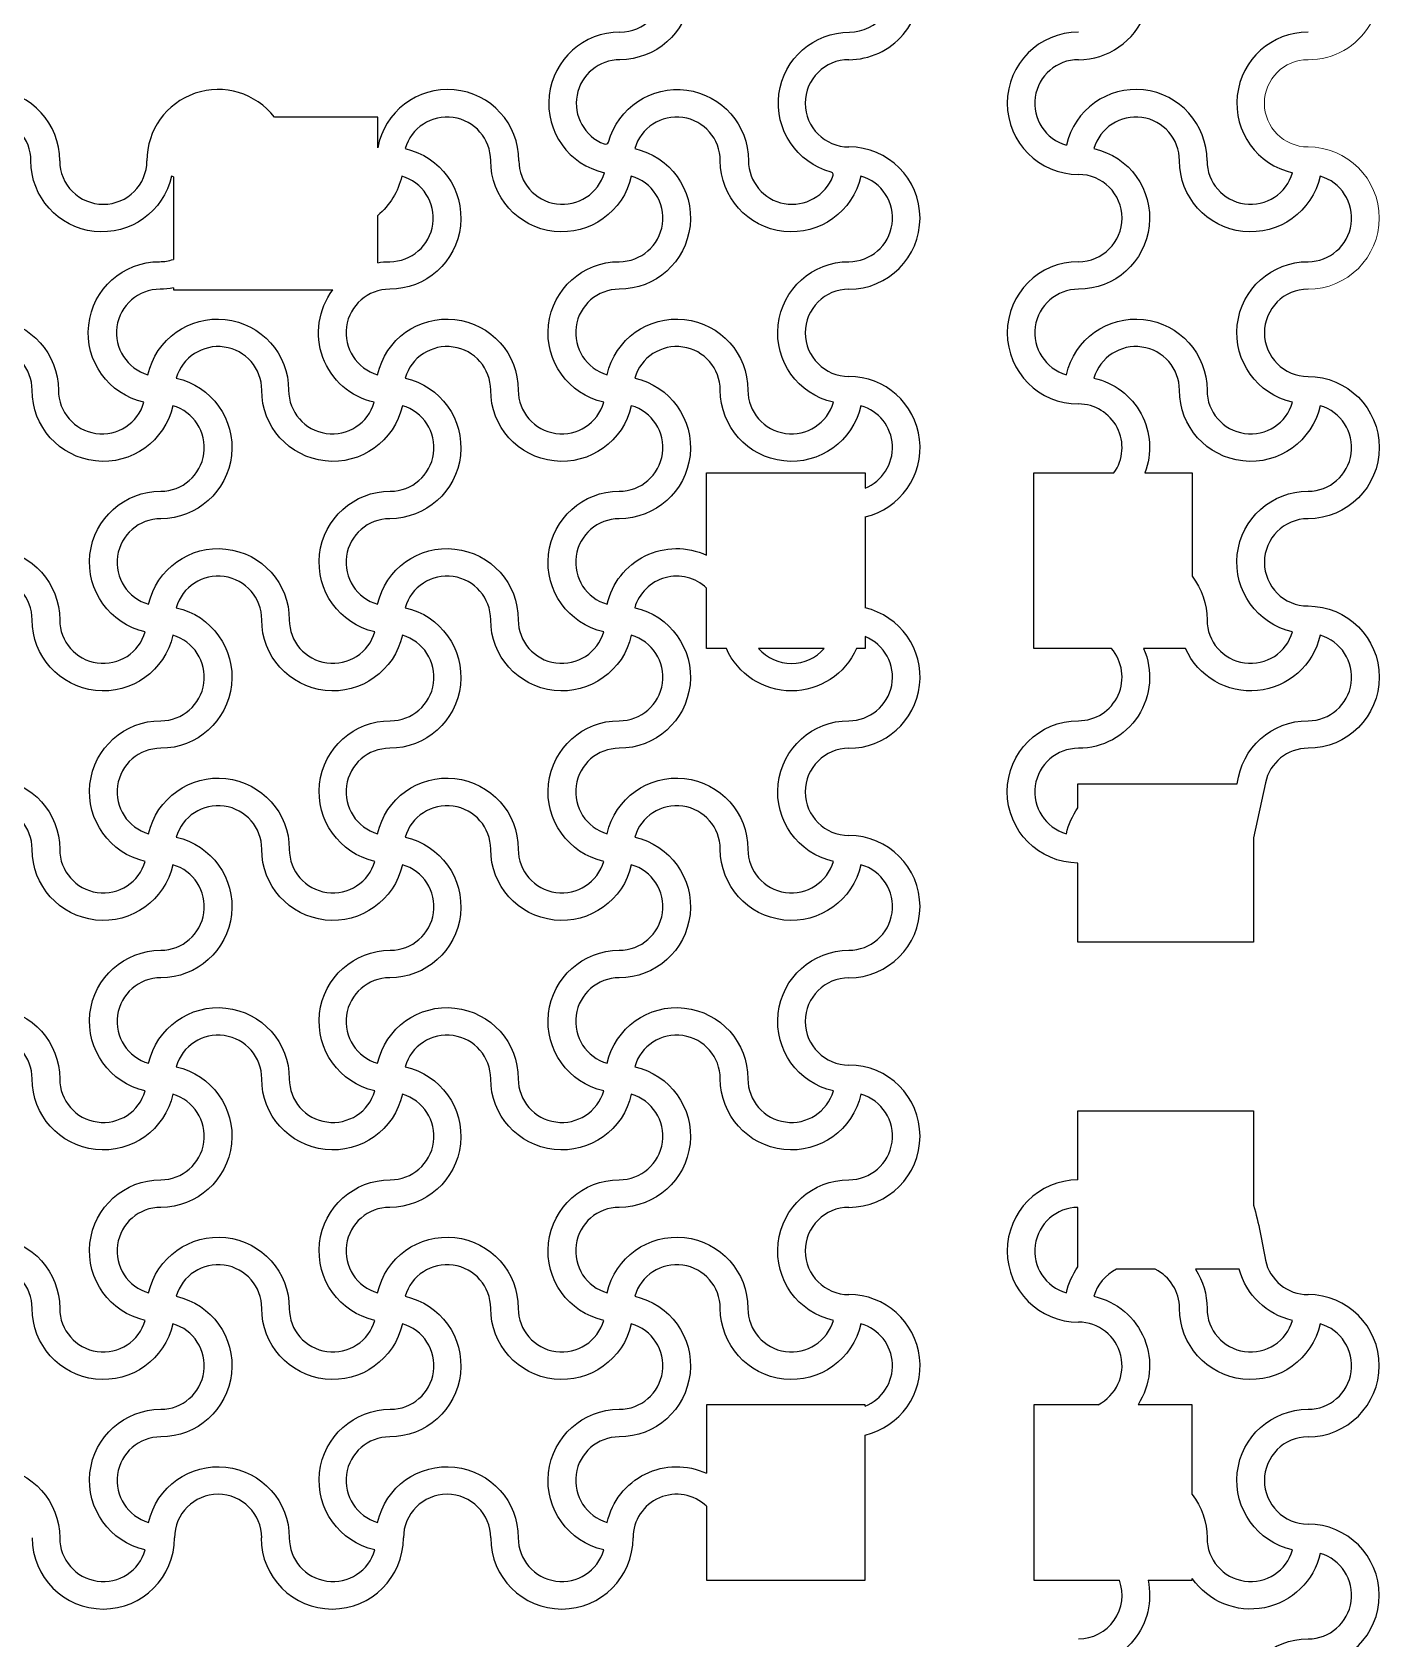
# Model space of a CAD drawing. Header units: millimetres. Extents: x 24 to 345, y 12 to 201.
# Drawn here: x 60.571 to 62.919, y 28.918 to 31.718 of the extents above; entities that cross this region are included whole.
import ezdxf

# ---------------------------------------------------------------- set-up
doc = ezdxf.new("R2010")
doc.units = ezdxf.units.MM
doc.header["$MEASUREMENT"] = 0
doc.layers.add('5th metal (rf+ground)', color=240, linetype='Continuous')

msp = doc.modelspace()

# ---------------------------------------------------------------- linework, layer by layer
at = {"layer": '5th metal (rf+ground)'}
for p, q in [((61.74635, 29.14947), (61.74635, 29.02032)), ((61.74635, 29.14947), (61.74635, 29.02032)), ((61.74635, 29.14947), (61.74635, 29.02032)), ((61.74635, 29.14947), (61.74635, 29.02032)), ((61.74635, 29.02032), (61.99375, 29.02032)), ((61.74635, 29.02032), (61.99375, 29.02032)), ((61.74635, 29.02032), (61.99375, 29.02032)), ((61.74635, 29.02032), (61.99375, 29.02032)), ((61.99375, 29.02032), (61.99375, 29.02032)), ((61.99375, 29.02032), (61.99375, 29.02032)), ((61.99375, 29.02032), (61.99375, 29.02032)), ((61.99375, 29.02032), (61.99375, 29.02032))]:
    msp.add_line(p, q, dxfattribs=at)
at = {"layer": '5th metal (rf+ground)', "lineweight": 0}
msp.add_lwpolyline([(62.79418, 31.27021, 1), (62.79418, 31.51821, -1), (62.79418, 31.67021, 1.0045171), (62.7953, 31.91821, -0.2823306), (62.74958, 31.97274), (62.74958, 32.49225, 1), (62.43908, 32.49225), (62.43908, 31.90979), (62.46596, 31.81917)], format="xyb", dxfattribs=at)
msp.add_lwpolyline([(62.79418, 31.27021, 1), (62.79418, 31.51821, -1), (62.79418, 31.67021, 1.0045171), (62.7953, 31.91821, -0.2823306), (62.74958, 31.97274), (62.74958, 32.49225, 1), (62.43908, 32.49225), (62.43908, 31.90979), (62.46596, 31.81917)], format="xyb", dxfattribs=at)
msp.add_lwpolyline([(62.79418, 31.27021, 1), (62.79418, 31.51821, -1), (62.79418, 31.67021, 1.0045171), (62.7953, 31.91821, -0.2823306), (62.74958, 31.97274), (62.74958, 32.49225, 1), (62.43908, 32.49225), (62.43908, 31.90979), (62.46596, 31.81917)], format="xyb", dxfattribs=at)
msp.add_lwpolyline([(62.79418, 31.27021, 1), (62.79418, 31.51821, -1), (62.79418, 31.67021, 1.0045171), (62.7953, 31.91821, -0.2823306), (62.74958, 31.97274), (62.74958, 32.49225, 1), (62.43908, 32.49225), (62.43908, 31.90979), (62.46596, 31.81917)], format="xyb", dxfattribs=at)
at = {"layer": '5th metal (rf+ground)'}
for points in [[(61.99004, 31.81421, -0.6990522), (61.7713, 31.89421, 0.8396467), (61.62385, 31.92011, 0.3140027), (61.62657, 31.9142, -0.8800119), (61.5953, 31.67021, 0.8296244), (61.56772, 31.52339, 0.3532589), (61.57564, 31.52674, -0.8753594), (61.8193, 31.49421, 0.8341201), (61.96641, 31.46738, 0.111244), (61.96698, 31.47052, 0.2790122), (61.96334, 31.4744, -0.8774938), (61.9953, 31.71821, 0.4945431), (62.06862, 31.81421)], [(61.99004, 31.81421, -0.6990522), (61.7713, 31.89421, 0.8396467), (61.62385, 31.92011, 0.3140027), (61.62657, 31.9142, -0.8800119), (61.5953, 31.67021, 0.8296244), (61.56772, 31.52339, 0.3532589), (61.57564, 31.52674, -0.8753594), (61.8193, 31.49421, 0.8341201), (61.96641, 31.46738, 0.111244), (61.96698, 31.47052, 0.2790122), (61.96334, 31.4744, -0.8774938), (61.9953, 31.71821, 0.4945431), (62.06862, 31.81421)], [(61.99004, 31.81421, -0.6990522), (61.7713, 31.89421, 0.8396467), (61.62385, 31.92011, 0.3140027), (61.62657, 31.9142, -0.8800119), (61.5953, 31.67021, 0.8296244), (61.56772, 31.52339, 0.3532589), (61.57564, 31.52674, -0.8753594), (61.8193, 31.49421, 0.8341201), (61.96641, 31.46738, 0.111244), (61.96698, 31.47052, 0.2790122), (61.96334, 31.4744, -0.8774938), (61.9953, 31.71821, 0.4945431), (62.06862, 31.81421)], [(61.99004, 31.81421, -0.6990522), (61.7713, 31.89421, 0.8396467), (61.62385, 31.92011, 0.3140027), (61.62657, 31.9142, -0.8800119), (61.5953, 31.67021, 0.8296244), (61.56772, 31.52339, 0.3532589), (61.57564, 31.52674, -0.8753594), (61.8193, 31.49421, 0.8341201), (61.96641, 31.46738, 0.111244), (61.96698, 31.47052, 0.2790122), (61.96334, 31.4744, -0.8774938), (61.9953, 31.71821, 0.4945431), (62.06862, 31.81421)], [(61.61521, 31.46724, -0.8959788), (61.37018, 31.49421, 0.8687853), (61.22114, 31.51524, -0.8959788), (61.19418, 31.27021, 0.8687853), (61.17314, 31.12118, -0.8959788), (61.41818, 31.09421, 0.8687853), (61.56721, 31.07318, -0.8959788), (61.59418, 31.31821, 0.8687853)], [(61.61521, 31.46724, -0.8959788), (61.37018, 31.49421, 0.8687853), (61.22114, 31.51524, -0.8959788), (61.19418, 31.27021, 0.8687853), (61.17314, 31.12118, -0.8959788), (61.41818, 31.09421, 0.8687853), (61.56721, 31.07318, -0.8959788), (61.59418, 31.31821, 0.8687853)], [(61.61521, 31.46724, -0.8959788), (61.37018, 31.49421, 0.8687853), (61.22114, 31.51524, -0.8959788), (61.19418, 31.27021, 0.8687853), (61.17314, 31.12118, -0.8959788), (61.41818, 31.09421, 0.8687853), (61.56721, 31.07318, -0.8959788), (61.59418, 31.31821, 0.8687853)], [(61.61521, 31.46724, -0.8959788), (61.37018, 31.49421, 0.8687853), (61.22114, 31.51524, -0.8959788), (61.19418, 31.27021, 0.8687853), (61.17314, 31.12118, -0.8959788), (61.41818, 31.09421, 0.8687853), (61.56721, 31.07318, -0.8959788), (61.59418, 31.31821, 0.8687853)], [(62.01521, 31.46724, -0.8959788), (61.77018, 31.49421, 0.8687853), (61.62114, 31.51524, -0.8959788), (61.59418, 31.27021, 0.8687853), (61.57314, 31.12118, -0.8959788), (61.81818, 31.09421, 0.8687853), (61.96721, 31.07318, -0.8959788), (61.99418, 31.31821, 0.8687853)], [(62.01521, 31.46724, -0.8959788), (61.77018, 31.49421, 0.8687853), (61.62114, 31.51524, -0.8959788), (61.59418, 31.27021, 0.8687853), (61.57314, 31.12118, -0.8959788), (61.81818, 31.09421, 0.8687853), (61.96721, 31.07318, -0.8959788), (61.99418, 31.31821, 0.8687853)], [(62.01521, 31.46724, -0.8959788), (61.77018, 31.49421, 0.8687853), (61.62114, 31.51524, -0.8959788), (61.59418, 31.27021, 0.8687853), (61.57314, 31.12118, -0.8959788), (61.81818, 31.09421, 0.8687853), (61.96721, 31.07318, -0.8959788), (61.99418, 31.31821, 0.8687853)], [(62.01521, 31.46724, -0.8959788), (61.77018, 31.49421, 0.8687853), (61.62114, 31.51524, -0.8959788), (61.59418, 31.27021, 0.8687853), (61.57314, 31.12118, -0.8959788), (61.81818, 31.09421, 0.8687853), (61.96721, 31.07318, -0.8959788), (61.99418, 31.31821, 0.8687853)], [(62.81521, 31.46724, -0.8959788), (62.57018, 31.49421, 0.8687853), (62.42114, 31.51524, -0.8959788), (62.39418, 31.27021, 0.8687853), (62.37314, 31.12118, -0.8959788), (62.61818, 31.09421, 0.8687853), (62.76721, 31.07318, -0.8959788), (62.79418, 31.31821, 0.8687853)], [(62.81521, 31.46724, -0.8959788), (62.57018, 31.49421, 0.8687853), (62.42114, 31.51524, -0.8959788), (62.39418, 31.27021, 0.8687853), (62.37314, 31.12118, -0.8959788), (62.61818, 31.09421, 0.8687853), (62.76721, 31.07318, -0.8959788), (62.79418, 31.31821, 0.8687853)], [(62.81521, 31.46724, -0.8959788), (62.57018, 31.49421, 0.8687853), (62.42114, 31.51524, -0.8959788), (62.39418, 31.27021, 0.8687853), (62.37314, 31.12118, -0.8959788), (62.61818, 31.09421, 0.8687853), (62.76721, 31.07318, -0.8959788), (62.79418, 31.31821, 0.8687853)], [(62.81521, 31.46724, -0.8959788), (62.57018, 31.49421, 0.8687853), (62.42114, 31.51524, -0.8959788), (62.39418, 31.27021, 0.8687853), (62.37314, 31.12118, -0.8959788), (62.61818, 31.09421, 0.8687853), (62.76721, 31.07318, -0.8959788), (62.79418, 31.31821, 0.8687853)], [(60.81633, 31.06724, -0.8959788), (60.5713, 31.09421, 0.8687853), (60.42227, 31.11524, -0.8959788), (60.3953, 30.87021, 0.8687853), (60.37427, 30.72118, -0.8959788), (60.6193, 30.69421, 0.8687853), (60.76833, 30.67318, -0.8959788), (60.7953, 30.91821, 0.8687853)], [(60.81633, 31.06724, -0.8959788), (60.5713, 31.09421, 0.8687853), (60.42227, 31.11524, -0.8959788), (60.3953, 30.87021, 0.8687853), (60.37427, 30.72118, -0.8959788), (60.6193, 30.69421, 0.8687853), (60.76833, 30.67318, -0.8959788), (60.7953, 30.91821, 0.8687853)], [(60.81633, 31.06724, -0.8959788), (60.5713, 31.09421, 0.8687853), (60.42227, 31.11524, -0.8959788), (60.3953, 30.87021, 0.8687853), (60.37427, 30.72118, -0.8959788), (60.6193, 30.69421, 0.8687853), (60.76833, 30.67318, -0.8959788), (60.7953, 30.91821, 0.8687853)], [(60.81633, 31.06724, -0.8959788), (60.5713, 31.09421, 0.8687853), (60.42227, 31.11524, -0.8959788), (60.3953, 30.87021, 0.8687853), (60.37427, 30.72118, -0.8959788), (60.6193, 30.69421, 0.8687853), (60.76833, 30.67318, -0.8959788), (60.7953, 30.91821, 0.8687853)], [(61.21633, 31.06724, -0.8959788), (60.9713, 31.09421, 0.8687853), (60.82227, 31.11524, -0.8959788), (60.7953, 30.87021, 0.8687853), (60.77427, 30.72118, -0.8959788), (61.0193, 30.69421, 0.8687853), (61.16833, 30.67318, -0.8959788), (61.1953, 30.91821, 0.8687853)], [(61.21633, 31.06724, -0.8959788), (60.9713, 31.09421, 0.8687853), (60.82227, 31.11524, -0.8959788), (60.7953, 30.87021, 0.8687853), (60.77427, 30.72118, -0.8959788), (61.0193, 30.69421, 0.8687853), (61.16833, 30.67318, -0.8959788), (61.1953, 30.91821, 0.8687853)], [(61.21633, 31.06724, -0.8959788), (60.9713, 31.09421, 0.8687853), (60.82227, 31.11524, -0.8959788), (60.7953, 30.87021, 0.8687853), (60.77427, 30.72118, -0.8959788), (61.0193, 30.69421, 0.8687853), (61.16833, 30.67318, -0.8959788), (61.1953, 30.91821, 0.8687853)], [(61.21633, 31.06724, -0.8959788), (60.9713, 31.09421, 0.8687853), (60.82227, 31.11524, -0.8959788), (60.7953, 30.87021, 0.8687853), (60.77427, 30.72118, -0.8959788), (61.0193, 30.69421, 0.8687853), (61.16833, 30.67318, -0.8959788), (61.1953, 30.91821, 0.8687853)], [(61.61521, 31.06724, -0.8959788), (61.37018, 31.09421, 0.8687853), (61.22114, 31.11524, -0.8959788), (61.19418, 30.87021, 0.8687853), (61.17314, 30.72118, -0.8959788), (61.41818, 30.69421, 0.8687853), (61.56721, 30.67318, -0.8959788), (61.59418, 30.91821, 0.8687853)], [(61.61521, 31.06724, -0.8959788), (61.37018, 31.09421, 0.8687853), (61.22114, 31.11524, -0.8959788), (61.19418, 30.87021, 0.8687853), (61.17314, 30.72118, -0.8959788), (61.41818, 30.69421, 0.8687853), (61.56721, 30.67318, -0.8959788), (61.59418, 30.91821, 0.8687853)], [(61.61521, 31.06724, -0.8959788), (61.37018, 31.09421, 0.8687853), (61.22114, 31.11524, -0.8959788), (61.19418, 30.87021, 0.8687853), (61.17314, 30.72118, -0.8959788), (61.41818, 30.69421, 0.8687853), (61.56721, 30.67318, -0.8959788), (61.59418, 30.91821, 0.8687853)], [(61.61521, 31.06724, -0.8959788), (61.37018, 31.09421, 0.8687853), (61.22114, 31.11524, -0.8959788), (61.19418, 30.87021, 0.8687853), (61.17314, 30.72118, -0.8959788), (61.41818, 30.69421, 0.8687853), (61.56721, 30.67318, -0.8959788), (61.59418, 30.91821, 0.8687853)], [(62.51007, 30.95012), (62.59235, 30.95012), (62.59235, 30.76996, -0.1657889), (62.61818, 30.69421, 0.8687853), (62.76721, 30.67318, -0.8959788), (62.79418, 30.91821, 0.8687853), (62.81521, 31.06724, -0.8959788), (62.57018, 31.09421, 0.8687853), (62.42114, 31.11524, -0.4571346)], [(62.51007, 30.95012), (62.59235, 30.95012), (62.59235, 30.76996, -0.1657889), (62.61818, 30.69421, 0.8687853), (62.76721, 30.67318, -0.8959788), (62.79418, 30.91821, 0.8687853), (62.81521, 31.06724, -0.8959788), (62.57018, 31.09421, 0.8687853), (62.42114, 31.11524, -0.4571346)], [(62.51007, 30.95012), (62.59235, 30.95012), (62.59235, 30.76996, -0.1657889), (62.61818, 30.69421, 0.8687853), (62.76721, 30.67318, -0.8959788), (62.79418, 30.91821, 0.8687853), (62.81521, 31.06724, -0.8959788), (62.57018, 31.09421, 0.8687853), (62.42114, 31.11524, -0.4571346)], [(62.51007, 30.95012), (62.59235, 30.95012), (62.59235, 30.76996, -0.1657889), (62.61818, 30.69421, 0.8687853), (62.76721, 30.67318, -0.8959788), (62.79418, 30.91821, 0.8687853), (62.81521, 31.06724, -0.8959788), (62.57018, 31.09421, 0.8687853), (62.42114, 31.11524, -0.4571346)], [(60.81633, 30.66724, -0.8959788), (60.5713, 30.69421, 0.8687853), (60.42227, 30.71524, -0.8959788), (60.3953, 30.47021, 0.8687853), (60.37427, 30.32118, -0.8959788), (60.6193, 30.29421, 0.8687853), (60.76833, 30.27318, -0.8959788), (60.7953, 30.51821, 0.8687853)], [(60.81633, 30.66724, -0.8959788), (60.5713, 30.69421, 0.8687853), (60.42227, 30.71524, -0.8959788), (60.3953, 30.47021, 0.8687853), (60.37427, 30.32118, -0.8959788), (60.6193, 30.29421, 0.8687853), (60.76833, 30.27318, -0.8959788), (60.7953, 30.51821, 0.8687853)], [(60.81633, 30.66724, -0.8959788), (60.5713, 30.69421, 0.8687853), (60.42227, 30.71524, -0.8959788), (60.3953, 30.47021, 0.8687853), (60.37427, 30.32118, -0.8959788), (60.6193, 30.29421, 0.8687853), (60.76833, 30.27318, -0.8959788), (60.7953, 30.51821, 0.8687853)], [(60.81633, 30.66724, -0.8959788), (60.5713, 30.69421, 0.8687853), (60.42227, 30.71524, -0.8959788), (60.3953, 30.47021, 0.8687853), (60.37427, 30.32118, -0.8959788), (60.6193, 30.29421, 0.8687853), (60.76833, 30.27318, -0.8959788), (60.7953, 30.51821, 0.8687853)], [(61.21633, 30.66724, -0.8959788), (60.9713, 30.69421, 0.8687853), (60.82227, 30.71524, -0.8959788), (60.7953, 30.47021, 0.8687853), (60.77427, 30.32118, -0.8959788), (61.0193, 30.29421, 0.8687853), (61.16833, 30.27318, -0.8959788), (61.1953, 30.51821, 0.8687853)], [(61.21633, 30.66724, -0.8959788), (60.9713, 30.69421, 0.8687853), (60.82227, 30.71524, -0.8959788), (60.7953, 30.47021, 0.8687853), (60.77427, 30.32118, -0.8959788), (61.0193, 30.29421, 0.8687853), (61.16833, 30.27318, -0.8959788), (61.1953, 30.51821, 0.8687853)], [(61.21633, 30.66724, -0.8959788), (60.9713, 30.69421, 0.8687853), (60.82227, 30.71524, -0.8959788), (60.7953, 30.47021, 0.8687853), (60.77427, 30.32118, -0.8959788), (61.0193, 30.29421, 0.8687853), (61.16833, 30.27318, -0.8959788), (61.1953, 30.51821, 0.8687853)], [(61.21633, 30.66724, -0.8959788), (60.9713, 30.69421, 0.8687853), (60.82227, 30.71524, -0.8959788), (60.7953, 30.47021, 0.8687853), (60.77427, 30.32118, -0.8959788), (61.0193, 30.29421, 0.8687853), (61.16833, 30.27318, -0.8959788), (61.1953, 30.51821, 0.8687853)], [(61.61521, 30.66724, -0.8959788), (61.37018, 30.69421, 0.8687853), (61.22114, 30.71524, -0.8959788), (61.19418, 30.47021, 0.8687853), (61.17314, 30.32118, -0.8959788), (61.41818, 30.29421, 0.8687853), (61.56721, 30.27318, -0.8959788), (61.59418, 30.51821, 0.8687853)], [(61.61521, 30.66724, -0.8959788), (61.37018, 30.69421, 0.8687853), (61.22114, 30.71524, -0.8959788), (61.19418, 30.47021, 0.8687853), (61.17314, 30.32118, -0.8959788), (61.41818, 30.29421, 0.8687853), (61.56721, 30.27318, -0.8959788), (61.59418, 30.51821, 0.8687853)], [(61.61521, 30.66724, -0.8959788), (61.37018, 30.69421, 0.8687853), (61.22114, 30.71524, -0.8959788), (61.19418, 30.47021, 0.8687853), (61.17314, 30.32118, -0.8959788), (61.41818, 30.29421, 0.8687853), (61.56721, 30.27318, -0.8959788), (61.59418, 30.51821, 0.8687853)], [(61.61521, 30.66724, -0.8959788), (61.37018, 30.69421, 0.8687853), (61.22114, 30.71524, -0.8959788), (61.19418, 30.47021, 0.8687853), (61.17314, 30.32118, -0.8959788), (61.41818, 30.29421, 0.8687853), (61.56721, 30.27318, -0.8959788), (61.59418, 30.51821, 0.8687853)], [(61.74635, 30.74947, 0.5616752), (61.62114, 30.71524, -0.8959788), (61.59418, 30.47021, 0.8687853), (61.57314, 30.32118, -0.8959788), (61.81818, 30.29421, 0.8687853), (61.96721, 30.27318, -0.8959788), (61.99418, 30.51821, 0.8261057), (62.02235, 30.6648), (62.02235, 30.64412), (62.00761, 30.64412, -0.6515701), (61.78074, 30.64412), (61.74635, 30.64412)], [(61.74635, 30.74947, 0.5616752), (61.62114, 30.71524, -0.8959788), (61.59418, 30.47021, 0.8687853), (61.57314, 30.32118, -0.8959788), (61.81818, 30.29421, 0.8687853), (61.96721, 30.27318, -0.8959788), (61.99418, 30.51821, 0.8261057), (62.02235, 30.6648), (62.02235, 30.64412), (62.00761, 30.64412, -0.6515701), (61.78074, 30.64412), (61.74635, 30.64412)], [(61.74635, 30.74947, 0.5616752), (61.62114, 30.71524, -0.8959788), (61.59418, 30.47021, 0.8687853), (61.57314, 30.32118, -0.8959788), (61.81818, 30.29421, 0.8687853), (61.96721, 30.27318, -0.8959788), (61.99418, 30.51821, 0.8261057), (62.02235, 30.6648), (62.02235, 30.64412), (62.00761, 30.64412, -0.6515701), (61.78074, 30.64412), (61.74635, 30.64412)], [(61.74635, 30.74947, 0.5616752), (61.62114, 30.71524, -0.8959788), (61.59418, 30.47021, 0.8687853), (61.57314, 30.32118, -0.8959788), (61.81818, 30.29421, 0.8687853), (61.96721, 30.27318, -0.8959788), (61.99418, 30.51821, 0.8261057), (62.02235, 30.6648), (62.02235, 30.64412), (62.00761, 30.64412, -0.6515701), (61.78074, 30.64412), (61.74635, 30.64412)], [(62.50769, 30.64412, -0.5414546), (62.39418, 30.47021, 0.8687853), (62.37314, 30.32118, -0.100857), (62.39335, 30.36639), (62.39335, 30.40822), (62.67097, 30.40822, -0.3814318), (62.79418, 30.51821, 0.8687853), (62.81521, 30.66724, -0.7239643), (62.58074, 30.64412)], [(62.50769, 30.64412, -0.5414546), (62.39418, 30.47021, 0.8687853), (62.37314, 30.32118, -0.100857), (62.39335, 30.36639), (62.39335, 30.40822), (62.67097, 30.40822, -0.3814318), (62.79418, 30.51821, 0.8687853), (62.81521, 30.66724, -0.7239643), (62.58074, 30.64412)], [(62.50769, 30.64412, -0.5414546), (62.39418, 30.47021, 0.8687853), (62.37314, 30.32118, -0.100857), (62.39335, 30.36639), (62.39335, 30.40822), (62.67097, 30.40822, -0.3814318), (62.79418, 30.51821, 0.8687853), (62.81521, 30.66724, -0.7239643), (62.58074, 30.64412)], [(62.50769, 30.64412, -0.5414546), (62.39418, 30.47021, 0.8687853), (62.37314, 30.32118, -0.100857), (62.39335, 30.36639), (62.39335, 30.40822), (62.67097, 30.40822, -0.3814318), (62.79418, 30.51821, 0.8687853), (62.81521, 30.66724, -0.7239643), (62.58074, 30.64412)], [(60.81633, 30.26724, -0.8959788), (60.5713, 30.29421, 0.8687853), (60.42227, 30.31524, -0.8959788), (60.3953, 30.07021, 0.8687853), (60.37427, 29.92118, -0.8959788), (60.6193, 29.89421, 0.8687853), (60.76833, 29.87318, -0.8959788), (60.7953, 30.11821, 0.8687853)], [(60.81633, 30.26724, -0.8959788), (60.5713, 30.29421, 0.8687853), (60.42227, 30.31524, -0.8959788), (60.3953, 30.07021, 0.8687853), (60.37427, 29.92118, -0.8959788), (60.6193, 29.89421, 0.8687853), (60.76833, 29.87318, -0.8959788), (60.7953, 30.11821, 0.8687853)], [(60.81633, 30.26724, -0.8959788), (60.5713, 30.29421, 0.8687853), (60.42227, 30.31524, -0.8959788), (60.3953, 30.07021, 0.8687853), (60.37427, 29.92118, -0.8959788), (60.6193, 29.89421, 0.8687853), (60.76833, 29.87318, -0.8959788), (60.7953, 30.11821, 0.8687853)], [(60.81633, 30.26724, -0.8959788), (60.5713, 30.29421, 0.8687853), (60.42227, 30.31524, -0.8959788), (60.3953, 30.07021, 0.8687853), (60.37427, 29.92118, -0.8959788), (60.6193, 29.89421, 0.8687853), (60.76833, 29.87318, -0.8959788), (60.7953, 30.11821, 0.8687853)], [(61.21633, 30.26724, -0.8959788), (60.9713, 30.29421, 0.8687853), (60.82227, 30.31524, -0.8959788), (60.7953, 30.07021, 0.8687853), (60.77427, 29.92118, -0.8959788), (61.0193, 29.89421, 0.8687853), (61.16833, 29.87318, -0.8959788), (61.1953, 30.11821, 0.8687853)], [(61.21633, 30.26724, -0.8959788), (60.9713, 30.29421, 0.8687853), (60.82227, 30.31524, -0.8959788), (60.7953, 30.07021, 0.8687853), (60.77427, 29.92118, -0.8959788), (61.0193, 29.89421, 0.8687853), (61.16833, 29.87318, -0.8959788), (61.1953, 30.11821, 0.8687853)], [(61.21633, 30.26724, -0.8959788), (60.9713, 30.29421, 0.8687853), (60.82227, 30.31524, -0.8959788), (60.7953, 30.07021, 0.8687853), (60.77427, 29.92118, -0.8959788), (61.0193, 29.89421, 0.8687853), (61.16833, 29.87318, -0.8959788), (61.1953, 30.11821, 0.8687853)], [(61.21633, 30.26724, -0.8959788), (60.9713, 30.29421, 0.8687853), (60.82227, 30.31524, -0.8959788), (60.7953, 30.07021, 0.8687853), (60.77427, 29.92118, -0.8959788), (61.0193, 29.89421, 0.8687853), (61.16833, 29.87318, -0.8959788), (61.1953, 30.11821, 0.8687853)], [(61.61521, 30.26724, -0.8959788), (61.37018, 30.29421, 0.8687853), (61.22114, 30.31524, -0.8959788), (61.19418, 30.07021, 0.8687853), (61.17314, 29.92118, -0.8959788), (61.41818, 29.89421, 0.8687853), (61.56721, 29.87318, -0.8959788), (61.59418, 30.11821, 0.8687853)], [(61.61521, 30.26724, -0.8959788), (61.37018, 30.29421, 0.8687853), (61.22114, 30.31524, -0.8959788), (61.19418, 30.07021, 0.8687853), (61.17314, 29.92118, -0.8959788), (61.41818, 29.89421, 0.8687853), (61.56721, 29.87318, -0.8959788), (61.59418, 30.11821, 0.8687853)], [(61.61521, 30.26724, -0.8959788), (61.37018, 30.29421, 0.8687853), (61.22114, 30.31524, -0.8959788), (61.19418, 30.07021, 0.8687853), (61.17314, 29.92118, -0.8959788), (61.41818, 29.89421, 0.8687853), (61.56721, 29.87318, -0.8959788), (61.59418, 30.11821, 0.8687853)], [(61.61521, 30.26724, -0.8959788), (61.37018, 30.29421, 0.8687853), (61.22114, 30.31524, -0.8959788), (61.19418, 30.07021, 0.8687853), (61.17314, 29.92118, -0.8959788), (61.41818, 29.89421, 0.8687853), (61.56721, 29.87318, -0.8959788), (61.59418, 30.11821, 0.8687853)], [(62.01521, 30.26724, -0.8959788), (61.77018, 30.29421, 0.8687853), (61.62114, 30.31524, -0.8959788), (61.59418, 30.07021, 0.8687853), (61.57314, 29.92118, -0.8959788), (61.81818, 29.89421, 0.8687853), (61.96721, 29.87318, -0.8959788), (61.99418, 30.11821, 0.8687853)], [(62.01521, 30.26724, -0.8959788), (61.77018, 30.29421, 0.8687853), (61.62114, 30.31524, -0.8959788), (61.59418, 30.07021, 0.8687853), (61.57314, 29.92118, -0.8959788), (61.81818, 29.89421, 0.8687853), (61.96721, 29.87318, -0.8959788), (61.99418, 30.11821, 0.8687853)], [(62.01521, 30.26724, -0.8959788), (61.77018, 30.29421, 0.8687853), (61.62114, 30.31524, -0.8959788), (61.59418, 30.07021, 0.8687853), (61.57314, 29.92118, -0.8959788), (61.81818, 29.89421, 0.8687853), (61.96721, 29.87318, -0.8959788), (61.99418, 30.11821, 0.8687853)], [(62.01521, 30.26724, -0.8959788), (61.77018, 30.29421, 0.8687853), (61.62114, 30.31524, -0.8959788), (61.59418, 30.07021, 0.8687853), (61.57314, 29.92118, -0.8959788), (61.81818, 29.89421, 0.8687853), (61.96721, 29.87318, -0.8959788), (61.99418, 30.11821, 0.8687853)], [(60.81633, 29.86724, -0.8959788), (60.5713, 29.89421, 0.8687853), (60.42227, 29.91524, -0.8959788), (60.3953, 29.67021, 0.8687853), (60.37427, 29.52118, -0.8959788), (60.6193, 29.49421, 0.8687853), (60.76833, 29.47318, -0.8959788), (60.7953, 29.71821, 0.8687853)], [(60.81633, 29.86724, -0.8959788), (60.5713, 29.89421, 0.8687853), (60.42227, 29.91524, -0.8959788), (60.3953, 29.67021, 0.8687853), (60.37427, 29.52118, -0.8959788), (60.6193, 29.49421, 0.8687853), (60.76833, 29.47318, -0.8959788), (60.7953, 29.71821, 0.8687853)], [(60.81633, 29.86724, -0.8959788), (60.5713, 29.89421, 0.8687853), (60.42227, 29.91524, -0.8959788), (60.3953, 29.67021, 0.8687853), (60.37427, 29.52118, -0.8959788), (60.6193, 29.49421, 0.8687853), (60.76833, 29.47318, -0.8959788), (60.7953, 29.71821, 0.8687853)], [(60.81633, 29.86724, -0.8959788), (60.5713, 29.89421, 0.8687853), (60.42227, 29.91524, -0.8959788), (60.3953, 29.67021, 0.8687853), (60.37427, 29.52118, -0.8959788), (60.6193, 29.49421, 0.8687853), (60.76833, 29.47318, -0.8959788), (60.7953, 29.71821, 0.8687853)], [(61.21633, 29.86724, -0.8959788), (60.9713, 29.89421, 0.8687853), (60.82227, 29.91524, -0.8959788), (60.7953, 29.67021, 0.8687853), (60.77427, 29.52118, -0.8959788), (61.0193, 29.49421, 0.8687853), (61.16833, 29.47318, -0.8959788), (61.1953, 29.71821, 0.8687853)], [(61.21633, 29.86724, -0.8959788), (60.9713, 29.89421, 0.8687853), (60.82227, 29.91524, -0.8959788), (60.7953, 29.67021, 0.8687853), (60.77427, 29.52118, -0.8959788), (61.0193, 29.49421, 0.8687853), (61.16833, 29.47318, -0.8959788), (61.1953, 29.71821, 0.8687853)], [(61.21633, 29.86724, -0.8959788), (60.9713, 29.89421, 0.8687853), (60.82227, 29.91524, -0.8959788), (60.7953, 29.67021, 0.8687853), (60.77427, 29.52118, -0.8959788), (61.0193, 29.49421, 0.8687853), (61.16833, 29.47318, -0.8959788), (61.1953, 29.71821, 0.8687853)], [(61.21633, 29.86724, -0.8959788), (60.9713, 29.89421, 0.8687853), (60.82227, 29.91524, -0.8959788), (60.7953, 29.67021, 0.8687853), (60.77427, 29.52118, -0.8959788), (61.0193, 29.49421, 0.8687853), (61.16833, 29.47318, -0.8959788), (61.1953, 29.71821, 0.8687853)], [(61.61521, 29.86724, -0.8959788), (61.37018, 29.89421, 0.8687853), (61.22114, 29.91524, -0.8959788), (61.19418, 29.67021, 0.8687853), (61.17314, 29.52118, -0.8959788), (61.41818, 29.49421, 0.8687853), (61.56721, 29.47318, -0.8959788), (61.59418, 29.71821, 0.8687853)], [(61.61521, 29.86724, -0.8959788), (61.37018, 29.89421, 0.8687853), (61.22114, 29.91524, -0.8959788), (61.19418, 29.67021, 0.8687853), (61.17314, 29.52118, -0.8959788), (61.41818, 29.49421, 0.8687853), (61.56721, 29.47318, -0.8959788), (61.59418, 29.71821, 0.8687853)], [(61.61521, 29.86724, -0.8959788), (61.37018, 29.89421, 0.8687853), (61.22114, 29.91524, -0.8959788), (61.19418, 29.67021, 0.8687853), (61.17314, 29.52118, -0.8959788), (61.41818, 29.49421, 0.8687853), (61.56721, 29.47318, -0.8959788), (61.59418, 29.71821, 0.8687853)], [(61.61521, 29.86724, -0.8959788), (61.37018, 29.89421, 0.8687853), (61.22114, 29.91524, -0.8959788), (61.19418, 29.67021, 0.8687853), (61.17314, 29.52118, -0.8959788), (61.41818, 29.49421, 0.8687853), (61.56721, 29.47318, -0.8959788), (61.59418, 29.71821, 0.8687853)], [(62.01521, 29.86724, -0.8959788), (61.77018, 29.89421, 0.8687853), (61.62114, 29.91524, -0.8959788), (61.59418, 29.67021, 0.8687853), (61.57314, 29.52118, -0.8959788), (61.81818, 29.49421, 0.8687853), (61.96721, 29.47318, -0.8959788), (61.99418, 29.71821, 0.8687853)], [(62.01521, 29.86724, -0.8959788), (61.77018, 29.89421, 0.8687853), (61.62114, 29.91524, -0.8959788), (61.59418, 29.67021, 0.8687853), (61.57314, 29.52118, -0.8959788), (61.81818, 29.49421, 0.8687853), (61.96721, 29.47318, -0.8959788), (61.99418, 29.71821, 0.8687853)], [(62.01521, 29.86724, -0.8959788), (61.77018, 29.89421, 0.8687853), (61.62114, 29.91524, -0.8959788), (61.59418, 29.67021, 0.8687853), (61.57314, 29.52118, -0.8959788), (61.81818, 29.49421, 0.8687853), (61.96721, 29.47318, -0.8959788), (61.99418, 29.71821, 0.8687853)], [(62.01521, 29.86724, -0.8959788), (61.77018, 29.89421, 0.8687853), (61.62114, 29.91524, -0.8959788), (61.59418, 29.67021, 0.8687853), (61.57314, 29.52118, -0.8959788), (61.81818, 29.49421, 0.8687853), (61.96721, 29.47318, -0.8959788), (61.99418, 29.71821, 0.8687853)], [(60.81633, 29.46724, -0.8959788), (60.5713, 29.49421, 0.8687853), (60.42227, 29.51524, -0.8959788), (60.3953, 29.27021, 0.8687853), (60.37427, 29.12118, -0.8959788), (60.6193, 29.09421, 0.8687853), (60.76833, 29.07318, -0.8959788), (60.7953, 29.31821, 0.8687853)], [(60.81633, 29.46724, -0.8959788), (60.5713, 29.49421, 0.8687853), (60.42227, 29.51524, -0.8959788), (60.3953, 29.27021, 0.8687853), (60.37427, 29.12118, -0.8959788), (60.6193, 29.09421, 0.8687853), (60.76833, 29.07318, -0.8959788), (60.7953, 29.31821, 0.8687853)], [(60.81633, 29.46724, -0.8959788), (60.5713, 29.49421, 0.8687853), (60.42227, 29.51524, -0.8959788), (60.3953, 29.27021, 0.8687853), (60.37427, 29.12118, -0.8959788), (60.6193, 29.09421, 0.8687853), (60.76833, 29.07318, -0.8959788), (60.7953, 29.31821, 0.8687853)], [(60.81633, 29.46724, -0.8959788), (60.5713, 29.49421, 0.8687853), (60.42227, 29.51524, -0.8959788), (60.3953, 29.27021, 0.8687853), (60.37427, 29.12118, -0.8959788), (60.6193, 29.09421, 0.8687853), (60.76833, 29.07318, -0.8959788), (60.7953, 29.31821, 0.8687853)], [(61.21633, 29.46724, -0.8959788), (60.9713, 29.49421, 0.8687853), (60.82227, 29.51524, -0.8959788), (60.7953, 29.27021, 0.8687853), (60.77427, 29.12118, -0.8959788), (61.0193, 29.09421, 0.8687853), (61.16833, 29.07318, -0.8959788), (61.1953, 29.31821, 0.8687853)], [(61.21633, 29.46724, -0.8959788), (60.9713, 29.49421, 0.8687853), (60.82227, 29.51524, -0.8959788), (60.7953, 29.27021, 0.8687853), (60.77427, 29.12118, -0.8959788), (61.0193, 29.09421, 0.8687853), (61.16833, 29.07318, -0.8959788), (61.1953, 29.31821, 0.8687853)], [(61.21633, 29.46724, -0.8959788), (60.9713, 29.49421, 0.8687853), (60.82227, 29.51524, -0.8959788), (60.7953, 29.27021, 0.8687853), (60.77427, 29.12118, -0.8959788), (61.0193, 29.09421, 0.8687853), (61.16833, 29.07318, -0.8959788), (61.1953, 29.31821, 0.8687853)], [(61.21633, 29.46724, -0.8959788), (60.9713, 29.49421, 0.8687853), (60.82227, 29.51524, -0.8959788), (60.7953, 29.27021, 0.8687853), (60.77427, 29.12118, -0.8959788), (61.0193, 29.09421, 0.8687853), (61.16833, 29.07318, -0.8959788), (61.1953, 29.31821, 0.8687853)], [(61.61521, 29.46724, -0.8959788), (61.37018, 29.49421, 0.8687853), (61.22114, 29.51524, -0.8959788), (61.19418, 29.27021, 0.8687853), (61.17314, 29.12118, -0.8959788), (61.41818, 29.09421, 0.8687853), (61.56721, 29.07318, -0.8959788), (61.59418, 29.31821, 0.8687853)], [(61.61521, 29.46724, -0.8959788), (61.37018, 29.49421, 0.8687853), (61.22114, 29.51524, -0.8959788), (61.19418, 29.27021, 0.8687853), (61.17314, 29.12118, -0.8959788), (61.41818, 29.09421, 0.8687853), (61.56721, 29.07318, -0.8959788), (61.59418, 29.31821, 0.8687853)], [(61.61521, 29.46724, -0.8959788), (61.37018, 29.49421, 0.8687853), (61.22114, 29.51524, -0.8959788), (61.19418, 29.27021, 0.8687853), (61.17314, 29.12118, -0.8959788), (61.41818, 29.09421, 0.8687853), (61.56721, 29.07318, -0.8959788), (61.59418, 29.31821, 0.8687853)], [(61.61521, 29.46724, -0.8959788), (61.37018, 29.49421, 0.8687853), (61.22114, 29.51524, -0.8959788), (61.19418, 29.27021, 0.8687853), (61.17314, 29.12118, -0.8959788), (61.41818, 29.09421, 0.8687853), (61.56721, 29.07318, -0.8959788), (61.59418, 29.31821, 0.8687853)]]:
    msp.add_lwpolyline(points, format="xyb", close=True, dxfattribs=at)
for points in [[(60.8173, 31.46624, 0.0110756), (60.81408, 31.46724, -0.8959788), (60.56905, 31.49421, 0.8687853), (60.42002, 31.51524, -0.8959788), (60.39305, 31.27021, 0.8687853), (60.37202, 31.12118, -0.8959788), (60.61705, 31.09421, 0.8687853), (60.76608, 31.07318, -0.8959788), (60.79305, 31.31821, 0.0813528), (60.8173, 31.32218, 0.0813528)], [(60.8173, 31.46624, 0.0110756), (60.81408, 31.46724, -0.8959788), (60.56905, 31.49421, 0.8687853), (60.42002, 31.51524, -0.8959788), (60.39305, 31.27021, 0.8687853), (60.37202, 31.12118, -0.8959788), (60.61705, 31.09421, 0.8687853), (60.76608, 31.07318, -0.8959788), (60.79305, 31.31821, 0.0813528), (60.8173, 31.32218, 0.0813528)], [(60.8173, 31.46624, 0.0110756), (60.81408, 31.46724, -0.8959788), (60.56905, 31.49421, 0.8687853), (60.42002, 31.51524, -0.8959788), (60.39305, 31.27021, 0.8687853), (60.37202, 31.12118, -0.8959788), (60.61705, 31.09421, 0.8687853), (60.76608, 31.07318, -0.8959788), (60.79305, 31.31821, 0.0813528), (60.8173, 31.32218, 0.0813528)], [(60.8173, 31.46624, 0.0110756), (60.81408, 31.46724, -0.8959788), (60.56905, 31.49421, 0.8687853), (60.42002, 31.51524, -0.8959788), (60.39305, 31.27021, 0.8687853), (60.37202, 31.12118, -0.8959788), (60.61705, 31.09421, 0.8687853), (60.76608, 31.07318, -0.8959788), (60.79305, 31.31821, 0.0813528), (60.8173, 31.32218, 0.0813528)], [(61.1733, 31.31644, -0.0423178), (61.19418, 31.31821, 0.8687853), (61.21521, 31.46724, -0.1663978), (61.1733, 31.39873)], [(61.1733, 31.31644, -0.0423178), (61.19418, 31.31821, 0.8687853), (61.21521, 31.46724, -0.1663978), (61.1733, 31.39873)], [(61.1733, 31.31644, -0.0423178), (61.19418, 31.31821, 0.8687853), (61.21521, 31.46724, -0.1663978), (61.1733, 31.39873)], [(61.1733, 31.31644, -0.0423178), (61.19418, 31.31821, 0.8687853), (61.21521, 31.46724, -0.1663978), (61.1733, 31.39873)], [(60.8173, 31.27238, -0.0469274), (60.79418, 31.27021, 0.8687853), (60.77314, 31.12118, -0.8959788), (61.01818, 31.09421, 0.8687853), (61.16721, 31.07318, -0.5458606), (61.09524, 31.26896)], [(60.8173, 31.27238, -0.0469274), (60.79418, 31.27021, 0.8687853), (60.77314, 31.12118, -0.8959788), (61.01818, 31.09421, 0.8687853), (61.16721, 31.07318, -0.5458606), (61.09524, 31.26896)], [(60.8173, 31.27238, -0.0469274), (60.79418, 31.27021, 0.8687853), (60.77314, 31.12118, -0.8959788), (61.01818, 31.09421, 0.8687853), (61.16721, 31.07318, -0.5458606), (61.09524, 31.26896)], [(60.8173, 31.27238, -0.0469274), (60.79418, 31.27021, 0.8687853), (60.77314, 31.12118, -0.8959788), (61.01818, 31.09421, 0.8687853), (61.16721, 31.07318, -0.5458606), (61.09524, 31.26896)], [(62.02235, 30.92362, 0.7144508), (62.01521, 31.06724, -0.8959788), (61.77018, 31.09421, 0.8687853), (61.62114, 31.11524, -0.8959788), (61.59418, 30.87021, 0.8687853), (61.57314, 30.72118, -0.4786944), (61.74635, 30.8067)], [(62.02235, 30.92362, 0.7144508), (62.01521, 31.06724, -0.8959788), (61.77018, 31.09421, 0.8687853), (61.62114, 31.11524, -0.8959788), (61.59418, 30.87021, 0.8687853), (61.57314, 30.72118, -0.4786944), (61.74635, 30.8067)], [(62.02235, 30.92362, 0.7144508), (62.01521, 31.06724, -0.8959788), (61.77018, 31.09421, 0.8687853), (61.62114, 31.11524, -0.8959788), (61.59418, 30.87021, 0.8687853), (61.57314, 30.72118, -0.4786944), (61.74635, 30.8067)], [(62.02235, 30.92362, 0.7144508), (62.01521, 31.06724, -0.8959788), (61.77018, 31.09421, 0.8687853), (61.62114, 31.11524, -0.8959788), (61.59418, 30.87021, 0.8687853), (61.57314, 30.72118, -0.4786944), (61.74635, 30.8067)], [(62.79418, 31.11821, -1), (62.79418, 30.87021, 1), (62.79418, 30.71821, -1), (62.79418, 30.47021, 0.3537087), (62.71986, 30.41012), (62.69935, 30.31431), (62.69935, 30.13222), (62.39335, 30.13222), (62.39335, 30.27021, -0.9966716), (62.39418, 30.51821, 0.6435217), (62.45149, 30.64412), (62.31635, 30.64412), (62.31635, 30.89074), (62.31635, 30.95012), (62.45608, 30.95012, 0.6095679), (62.39418, 31.07021)], [(62.79418, 31.11821, -1), (62.79418, 30.87021, 1), (62.79418, 30.71821, -1), (62.79418, 30.47021, 0.3537087), (62.71986, 30.41012), (62.69935, 30.31431), (62.69935, 30.13222), (62.39335, 30.13222), (62.39335, 30.27021, -0.9966716), (62.39418, 30.51821, 0.6435217), (62.45149, 30.64412), (62.31635, 30.64412), (62.31635, 30.89074), (62.31635, 30.95012), (62.45608, 30.95012, 0.6095679), (62.39418, 31.07021)], [(62.79418, 31.11821, -1), (62.79418, 30.87021, 1), (62.79418, 30.71821, -1), (62.79418, 30.47021, 0.3537087), (62.71986, 30.41012), (62.69935, 30.31431), (62.69935, 30.13222), (62.39335, 30.13222), (62.39335, 30.27021, -0.9966716), (62.39418, 30.51821, 0.6435217), (62.45149, 30.64412), (62.31635, 30.64412), (62.31635, 30.89074), (62.31635, 30.95012), (62.45608, 30.95012, 0.6095679), (62.39418, 31.07021)], [(62.79418, 31.11821, -1), (62.79418, 30.87021, 1), (62.79418, 30.71821, -1), (62.79418, 30.47021, 0.3537087), (62.71986, 30.41012), (62.69935, 30.31431), (62.69935, 30.13222), (62.39335, 30.13222), (62.39335, 30.27021, -0.9966716), (62.39418, 30.51821, 0.6435217), (62.45149, 30.64412), (62.31635, 30.64412), (62.31635, 30.89074), (62.31635, 30.95012), (62.45608, 30.95012, 0.6095679), (62.39418, 31.07021)], [(61.83702, 30.64412, 0.4532991), (61.95133, 30.64412, 0.4532991)], [(61.83702, 30.64412, 0.4532991), (61.95133, 30.64412, 0.4532991)], [(61.83702, 30.64412, 0.4532991), (61.95133, 30.64412, 0.4532991)], [(61.83702, 30.64412, 0.4532991), (61.95133, 30.64412, 0.4532991)], [(62.39335, 29.71821), (62.39335, 29.83822), (62.69935, 29.83822), (62.69935, 29.67411, -0.0257285), (62.71986, 29.5783, 0.3537087), (62.79418, 29.51821)], [(62.39335, 29.71821), (62.39335, 29.83822), (62.69935, 29.83822), (62.69935, 29.67411, -0.0257285), (62.71986, 29.5783, 0.3537087), (62.79418, 29.51821)], [(62.39335, 29.71821), (62.39335, 29.83822), (62.69935, 29.83822), (62.69935, 29.67411, -0.0257285), (62.71986, 29.5783, 0.3537087), (62.79418, 29.51821)], [(62.39335, 29.71821), (62.39335, 29.83822), (62.69935, 29.83822), (62.69935, 29.67411, -0.0257285), (62.71986, 29.5783, 0.3537087), (62.79418, 29.51821)], [(62.39335, 29.67021, 0.8640238), (62.37314, 29.52118, -0.100857), (62.39335, 29.56639)], [(62.39335, 29.67021, 0.8640238), (62.37314, 29.52118, -0.100857), (62.39335, 29.56639)], [(62.39335, 29.67021, 0.8640238), (62.37314, 29.52118, -0.100857), (62.39335, 29.56639)], [(62.39335, 29.67021, 0.8640238), (62.37314, 29.52118, -0.100857), (62.39335, 29.56639)], [(62.02235, 29.32362, 0.7144508), (62.01521, 29.46724, -0.8959788), (61.77018, 29.49421, 0.8687853), (61.62114, 29.51524, -0.8959788), (61.59418, 29.27021, 0.8687853), (61.57314, 29.12118, -0.4786944), (61.74635, 29.2067, -0.4786944)], [(62.02235, 29.32362, 0.7144508), (62.01521, 29.46724, -0.8959788), (61.77018, 29.49421, 0.8687853), (61.62114, 29.51524, -0.8959788), (61.59418, 29.27021, 0.8687853), (61.57314, 29.12118, -0.4786944), (61.74635, 29.2067, -0.4786944)], [(62.02235, 29.32362, 0.7144508), (62.01521, 29.46724, -0.8959788), (61.77018, 29.49421, 0.8687853), (61.62114, 29.51524, -0.8959788), (61.59418, 29.27021, 0.8687853), (61.57314, 29.12118, -0.4786944), (61.74635, 29.2067, -0.4786944)], [(62.02235, 29.32362, 0.7144508), (62.01521, 29.46724, -0.8959788), (61.77018, 29.49421, 0.8687853), (61.62114, 29.51524, -0.8959788), (61.59418, 29.27021, 0.8687853), (61.57314, 29.12118, -0.4786944), (61.74635, 29.2067, -0.4786944)], [(62.46025, 29.56222, 0.209922), (62.42114, 29.51524, -0.5241022), (62.49794, 29.32632, -0.5241022)], [(62.46025, 29.56222, 0.209922), (62.42114, 29.51524, -0.5241022), (62.49794, 29.32632, -0.5241022)], [(62.46025, 29.56222, 0.209922), (62.42114, 29.51524, -0.5241022), (62.49794, 29.32632, -0.5241022)], [(62.46025, 29.56222, 0.209922), (62.42114, 29.51524, -0.5241022), (62.49794, 29.32632, -0.5241022)], [(62.59235, 29.16996, -0.1657889), (62.61818, 29.09421, 0.8687853), (62.76721, 29.07318, -0.8959788), (62.79418, 29.31821, 0.8687853), (62.81521, 29.46724, -0.8959788), (62.57018, 29.49421, 0.2843267), (62.5281, 29.56222)], [(62.59235, 29.16996, -0.1657889), (62.61818, 29.09421, 0.8687853), (62.76721, 29.07318, -0.8959788), (62.79418, 29.31821, 0.8687853), (62.81521, 29.46724, -0.8959788), (62.57018, 29.49421, 0.2843267), (62.5281, 29.56222)], [(62.59235, 29.16996, -0.1657889), (62.61818, 29.09421, 0.8687853), (62.76721, 29.07318, -0.8959788), (62.79418, 29.31821, 0.8687853), (62.81521, 29.46724, -0.8959788), (62.57018, 29.49421, 0.2843267), (62.5281, 29.56222)], [(62.59235, 29.16996, -0.1657889), (62.61818, 29.09421, 0.8687853), (62.76721, 29.07318, -0.8959788), (62.79418, 29.31821, 0.8687853), (62.81521, 29.46724, -0.8959788), (62.57018, 29.49421, 0.2843267), (62.5281, 29.56222)], [(62.59786, 29.56222, -0.1461544), (62.61818, 29.49421, 0.8687853), (62.76721, 29.47318, -0.2796145), (62.67437, 29.56222)], [(62.59786, 29.56222, -0.1461544), (62.61818, 29.49421, 0.8687853), (62.76721, 29.47318, -0.2796145), (62.67437, 29.56222)], [(62.59786, 29.56222, -0.1461544), (62.61818, 29.49421, 0.8687853), (62.76721, 29.47318, -0.2796145), (62.67437, 29.56222)], [(62.59786, 29.56222, -0.1461544), (62.61818, 29.49421, 0.8687853), (62.76721, 29.47318, -0.2796145), (62.67437, 29.56222)], [(62.5154, 29.02032, -0.4777982), (62.39418, 28.87021, 0.8687853), (62.37314, 28.72118, -0.8959788), (62.61818, 28.69421, 0.8687853), (62.76721, 28.67318, -0.8959788), (62.79418, 28.91821, 0.8687853), (62.81521, 29.06724, -0.6533985), (62.59235, 29.02345, -0.6533985)], [(62.5154, 29.02032, -0.4777982), (62.39418, 28.87021, 0.8687853), (62.37314, 28.72118, -0.8959788), (62.61818, 28.69421, 0.8687853), (62.76721, 28.67318, -0.8959788), (62.79418, 28.91821, 0.8687853), (62.81521, 29.06724, -0.6533985), (62.59235, 29.02345, -0.6533985)], [(62.5154, 29.02032, -0.4777982), (62.39418, 28.87021, 0.8687853), (62.37314, 28.72118, -0.8959788), (62.61818, 28.69421, 0.8687853), (62.76721, 28.67318, -0.8959788), (62.79418, 28.91821, 0.8687853), (62.81521, 29.06724, -0.6533985), (62.59235, 29.02345, -0.6533985)], [(62.5154, 29.02032, -0.4777982), (62.39418, 28.87021, 0.8687853), (62.37314, 28.72118, -0.8959788), (62.61818, 28.69421, 0.8687853), (62.76721, 28.67318, -0.8959788), (62.79418, 28.91821, 0.8687853), (62.81521, 29.06724, -0.6533985), (62.59235, 29.02345, -0.6533985)]]:
    msp.add_lwpolyline(points, format="xyb", dxfattribs=at)
for points in [[(61.1733, 31.51639), (61.1733, 31.56996), (60.99347, 31.56996)], [(61.1733, 31.51639), (61.1733, 31.56996), (60.99347, 31.56996)], [(61.1733, 31.51639), (61.1733, 31.56996), (60.99347, 31.56996)], [(61.1733, 31.51639), (61.1733, 31.56996), (60.99347, 31.56996)], [(60.8173, 31.46624), (60.8173, 31.32218)], [(60.8173, 31.46624), (60.8173, 31.32218)], [(60.8173, 31.46624), (60.8173, 31.32218)], [(60.8173, 31.46624), (60.8173, 31.32218)], [(61.1733, 31.31644), (61.1733, 31.39873)], [(61.1733, 31.31644), (61.1733, 31.39873)], [(61.1733, 31.31644), (61.1733, 31.39873)], [(61.1733, 31.31644), (61.1733, 31.39873)], [(60.8173, 31.27238), (60.8173, 31.26896), (61.09524, 31.26896)], [(60.8173, 31.27238), (60.8173, 31.26896), (61.09524, 31.26896)], [(60.8173, 31.27238), (60.8173, 31.26896), (61.09524, 31.26896)], [(60.8173, 31.27238), (60.8173, 31.26896), (61.09524, 31.26896)], [(61.74635, 30.8067), (61.74635, 30.95012), (62.02235, 30.95012), (62.02235, 30.92362)], [(61.74635, 30.8067), (61.74635, 30.95012), (62.02235, 30.95012), (62.02235, 30.92362)], [(61.74635, 30.8067), (61.74635, 30.95012), (62.02235, 30.95012), (62.02235, 30.92362)], [(61.74635, 30.8067), (61.74635, 30.95012), (62.02235, 30.95012), (62.02235, 30.92362)], [(62.02235, 30.87345), (62.02235, 30.71497)], [(62.02235, 30.87345), (62.02235, 30.71497)], [(62.02235, 30.87345), (62.02235, 30.71497)], [(62.02235, 30.87345), (62.02235, 30.71497)], [(61.95133, 30.64412), (61.83702, 30.64412)], [(61.95133, 30.64412), (61.83702, 30.64412)], [(61.95133, 30.64412), (61.83702, 30.64412)], [(61.95133, 30.64412), (61.83702, 30.64412)], [(62.39335, 29.56639), (62.39335, 29.67021)], [(62.39335, 29.56639), (62.39335, 29.67021)], [(62.39335, 29.56639), (62.39335, 29.67021)], [(62.39335, 29.56639), (62.39335, 29.67021)], [(62.5281, 29.56222), (62.46025, 29.56222)], [(62.5281, 29.56222), (62.46025, 29.56222)], [(62.5281, 29.56222), (62.46025, 29.56222)], [(62.5281, 29.56222), (62.46025, 29.56222)], [(62.67437, 29.56222), (62.59786, 29.56222)], [(62.67437, 29.56222), (62.59786, 29.56222)], [(62.67437, 29.56222), (62.59786, 29.56222)], [(62.67437, 29.56222), (62.59786, 29.56222)], [(62.02235, 29.32362), (62.02235, 29.32632), (61.74635, 29.32632), (61.74635, 29.2067)], [(62.02235, 29.32362), (62.02235, 29.32632), (61.74635, 29.32632), (61.74635, 29.2067)], [(62.02235, 29.32362), (62.02235, 29.32632), (61.74635, 29.32632), (61.74635, 29.2067)], [(62.02235, 29.32362), (62.02235, 29.32632), (61.74635, 29.32632), (61.74635, 29.2067)], [(62.42833, 29.32632), (62.31635, 29.32632), (62.31635, 29.02032), (62.46555, 29.02032)], [(62.42833, 29.32632), (62.31635, 29.32632), (62.31635, 29.02032), (62.46555, 29.02032)], [(62.42833, 29.32632), (62.31635, 29.32632), (62.31635, 29.02032), (62.46555, 29.02032)], [(62.42833, 29.32632), (62.31635, 29.32632), (62.31635, 29.02032), (62.46555, 29.02032)], [(62.59235, 29.16996), (62.59235, 29.32632), (62.49794, 29.32632)], [(62.59235, 29.16996), (62.59235, 29.32632), (62.49794, 29.32632)], [(62.59235, 29.16996), (62.59235, 29.32632), (62.49794, 29.32632)], [(62.59235, 29.16996), (62.59235, 29.32632), (62.49794, 29.32632)], [(61.99375, 29.02032), (62.02235, 29.02032), (62.02235, 29.27345)], [(61.99375, 29.02032), (62.02235, 29.02032), (62.02235, 29.27345)], [(61.99375, 29.02032), (62.02235, 29.02032), (62.02235, 29.27345)], [(61.99375, 29.02032), (62.02235, 29.02032), (62.02235, 29.27345)], [(62.5154, 29.02032), (62.59235, 29.02032), (62.59235, 29.02345)], [(62.5154, 29.02032), (62.59235, 29.02032), (62.59235, 29.02345)], [(62.5154, 29.02032), (62.59235, 29.02032), (62.59235, 29.02345)], [(62.5154, 29.02032), (62.59235, 29.02032), (62.59235, 29.02345)]]:
    msp.add_lwpolyline(points, dxfattribs=at)
for centre, radius, start, end in [((61.5953, 31.79421), 0.076, 270, 90), ((61.5953, 31.79421), 0.076, 270, 90), ((61.5953, 31.79421), 0.076, 270, 90), ((61.5953, 31.79421), 0.076, 270, 90), ((61.99418, 31.79421), 0.124, 270, 9.2818), ((61.99418, 31.79421), 0.124, 270, 9.2818), ((61.99418, 31.79421), 0.124, 270, 9.2818), ((61.99418, 31.79421), 0.124, 270, 9.2818), ((62.39418, 31.79421), 0.124, 270, 339.46578), ((62.39418, 31.79421), 0.124, 270, 339.46578), ((62.39418, 31.79421), 0.124, 270, 339.46578), ((62.39418, 31.79421), 0.124, 270, 339.46578), ((61.5953, 31.59421), 0.124, 90, 257.43866), ((61.5953, 31.59421), 0.124, 90, 257.43866), ((61.5953, 31.59421), 0.124, 90, 257.43866), ((61.5953, 31.59421), 0.124, 90, 257.43866), ((62.39418, 31.59421), 0.124, 90, 270), ((62.39418, 31.59421), 0.124, 90, 270), ((62.39418, 31.59421), 0.124, 90, 270), ((62.39418, 31.59421), 0.124, 90, 270), ((62.79418, 31.59421), 0.124, 90, 257.43866), ((62.79418, 31.59421), 0.124, 90, 257.43866), ((62.79418, 31.59421), 0.124, 90, 257.43866), ((62.79418, 31.59421), 0.124, 90, 257.43866), ((61.99418, 31.59421), 0.076, 90, 270), ((61.99418, 31.59421), 0.076, 90, 270), ((61.99418, 31.59421), 0.076, 90, 270), ((61.99418, 31.59421), 0.076, 90, 270), ((62.39418, 31.59421), 0.076, 90, 253.93453), ((62.39418, 31.59421), 0.076, 90, 253.93453), ((62.39418, 31.59421), 0.076, 90, 253.93453), ((62.39418, 31.59421), 0.076, 90, 253.93453), ((60.4953, 31.49421), 0.124, 0, 169.69549), ((60.4953, 31.49421), 0.124, 0, 169.69549), ((60.4953, 31.49421), 0.124, 0, 169.69549), ((60.4953, 31.49421), 0.124, 0, 169.69549), ((60.8953, 31.49421), 0.124, 37.65625, 180), ((60.8953, 31.49421), 0.124, 37.65625, 180), ((60.8953, 31.49421), 0.124, 37.65625, 180), ((60.8953, 31.49421), 0.124, 37.65625, 180), ((61.2953, 31.49421), 0.124, 0, 169.69549), ((61.2953, 31.49421), 0.124, 0, 169.69549), ((61.2953, 31.49421), 0.124, 0, 169.69549), ((61.2953, 31.49421), 0.124, 0, 169.69549), ((62.49418, 31.49421), 0.124, 360, 167.43866), ((62.49418, 31.49421), 0.124, 360, 167.43866), ((62.49418, 31.49421), 0.124, 360, 167.43866), ((62.49418, 31.49421), 0.124, 360, 167.43866), ((61.99418, 31.39421), 0.124, 270, 90), ((61.99418, 31.39421), 0.124, 270, 90), ((61.99418, 31.39421), 0.124, 270, 90), ((61.99418, 31.39421), 0.124, 270, 90), ((60.6953, 31.49421), 0.076, 180, 0), ((60.6953, 31.49421), 0.076, 180, 0), ((60.6953, 31.49421), 0.076, 180, 0), ((60.6953, 31.49421), 0.076, 180, 0), ((61.4953, 31.49421), 0.076, 180, 343.93453), ((61.4953, 31.49421), 0.076, 180, 343.93453), ((61.4953, 31.49421), 0.076, 180, 343.93453), ((61.4953, 31.49421), 0.076, 180, 343.93453), ((62.69418, 31.49421), 0.076, 180, 343.93453), ((62.69418, 31.49421), 0.076, 180, 343.93453), ((62.69418, 31.49421), 0.076, 180, 343.93453), ((62.69418, 31.49421), 0.076, 180, 343.93453), ((62.39418, 31.39421), 0.076, 270, 90), ((62.39418, 31.39421), 0.076, 270, 90), ((62.39418, 31.39421), 0.076, 270, 90), ((62.39418, 31.39421), 0.076, 270, 90), ((62.39418, 31.19421), 0.124, 90, 270), ((62.39418, 31.19421), 0.124, 90, 270), ((62.39418, 31.19421), 0.124, 90, 270), ((62.39418, 31.19421), 0.124, 90, 270), ((61.99418, 31.19421), 0.076, 90, 270), ((61.99418, 31.19421), 0.076, 90, 270), ((61.99418, 31.19421), 0.076, 90, 270), ((61.99418, 31.19421), 0.076, 90, 270), ((62.79418, 31.19421), 0.076, 90, 270), ((62.79418, 31.19421), 0.076, 90, 270), ((62.79418, 31.19421), 0.076, 90, 270), ((62.79418, 31.19421), 0.076, 90, 270), ((61.99418, 30.99421), 0.124, 283.13246, 90), ((61.99418, 30.99421), 0.124, 283.13246, 90), ((61.99418, 30.99421), 0.124, 283.13246, 90), ((61.99418, 30.99421), 0.124, 283.13246, 90), ((61.99418, 30.59421), 0.124, 270, 76.86754), ((61.99418, 30.59421), 0.124, 270, 76.86754), ((61.99418, 30.59421), 0.124, 270, 76.86754), ((61.99418, 30.59421), 0.124, 270, 76.86754), ((61.99418, 30.39421), 0.076, 90, 270), ((61.99418, 30.39421), 0.076, 90, 270), ((61.99418, 30.39421), 0.076, 90, 270), ((61.99418, 30.39421), 0.076, 90, 270), ((61.99418, 30.19421), 0.124, 270, 90), ((61.99418, 30.19421), 0.124, 270, 90), ((61.99418, 30.19421), 0.124, 270, 90), ((61.99418, 30.19421), 0.124, 270, 90), ((61.99418, 29.99421), 0.076, 90, 270), ((61.99418, 29.99421), 0.076, 90, 270), ((61.99418, 29.99421), 0.076, 90, 270), ((61.99418, 29.99421), 0.076, 90, 270), ((61.99418, 29.79421), 0.124, 270, 90), ((61.99418, 29.79421), 0.124, 270, 90), ((61.99418, 29.79421), 0.124, 270, 90), ((61.99418, 29.79421), 0.124, 270, 90), ((62.39418, 29.59421), 0.124, 90.38205, 270), ((62.39418, 29.59421), 0.124, 90.38205, 270), ((62.39418, 29.59421), 0.124, 90.38205, 270), ((62.39418, 29.59421), 0.124, 90.38205, 270), ((61.99418, 29.59421), 0.076, 90, 270), ((61.99418, 29.59421), 0.076, 90, 270), ((61.99418, 29.59421), 0.076, 90, 270), ((61.99418, 29.59421), 0.076, 90, 270), ((61.99418, 29.39421), 0.124, 283.13246, 90), ((61.99418, 29.39421), 0.124, 283.13246, 90), ((61.99418, 29.39421), 0.124, 283.13246, 90), ((61.99418, 29.39421), 0.124, 283.13246, 90), ((62.79418, 29.39421), 0.124, 270, 90), ((62.79418, 29.39421), 0.124, 270, 90), ((62.79418, 29.39421), 0.124, 270, 90), ((62.79418, 29.39421), 0.124, 270, 90), ((62.39418, 29.39421), 0.076, 296.70377, 90), ((62.39418, 29.39421), 0.076, 296.70377, 90), ((62.39418, 29.39421), 0.076, 296.70377, 90), ((62.39418, 29.39421), 0.076, 296.70377, 90), ((62.79418, 29.19421), 0.076, 90, 270), ((62.79418, 29.19421), 0.076, 90, 270), ((62.79418, 29.19421), 0.076, 90, 270), ((62.79418, 29.19421), 0.076, 90, 270), ((60.8953, 29.09421), 0.076, 0, 180), ((60.8953, 29.09421), 0.076, 0, 180), ((60.8953, 29.09421), 0.076, 0, 180), ((60.8953, 29.09421), 0.076, 0, 180), ((61.29418, 29.09421), 0.076, 0, 180), ((61.29418, 29.09421), 0.076, 0, 180), ((61.29418, 29.09421), 0.076, 0, 180), ((61.29418, 29.09421), 0.076, 0, 180), ((61.69418, 29.09421), 0.076, 46.64717, 180), ((61.69418, 29.09421), 0.076, 46.64717, 180), ((61.69418, 29.09421), 0.076, 46.64717, 180), ((61.69418, 29.09421), 0.076, 46.64717, 180), ((60.6953, 29.09421), 0.124, 180, 0), ((60.6953, 29.09421), 0.124, 180, 0), ((60.6953, 29.09421), 0.124, 180, 0), ((60.6953, 29.09421), 0.124, 180, 0), ((61.09418, 29.09421), 0.124, 180, 0), ((61.09418, 29.09421), 0.124, 180, 0), ((61.09418, 29.09421), 0.124, 180, 0), ((61.09418, 29.09421), 0.124, 180, 0), ((61.49418, 29.09421), 0.124, 180, 0), ((61.49418, 29.09421), 0.124, 180, 0), ((61.49418, 29.09421), 0.124, 180, 0), ((61.49418, 29.09421), 0.124, 180, 0), ((62.79418, 28.99421), 0.124, 270, 90), ((62.79418, 28.99421), 0.124, 270, 90), ((62.79418, 28.99421), 0.124, 270, 90), ((62.79418, 28.99421), 0.124, 270, 90), ((62.39418, 28.99421), 0.076, 270, 20.09027), ((62.39418, 28.99421), 0.076, 270, 20.09027), ((62.39418, 28.99421), 0.076, 270, 20.09027), ((62.39418, 28.99421), 0.076, 270, 20.09027)]:
    msp.add_arc(centre, radius, start, end, dxfattribs=at)

doc.saveas('drawing.dxf')
